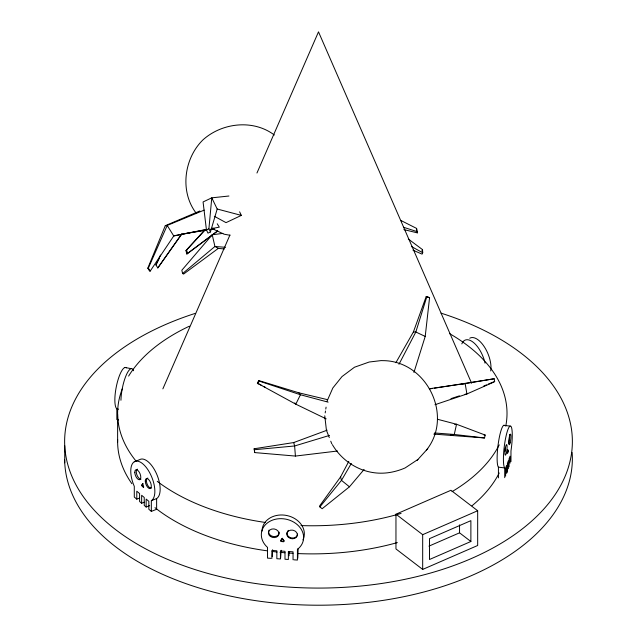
<?xml version="1.0" encoding="UTF-8"?>
<svg xmlns="http://www.w3.org/2000/svg" width="637" height="637" viewBox="0 0 637 637"><rect width="100%" height="100%" fill="white"/><g stroke="black" fill="none" stroke-linecap="round" stroke-linejoin="round"><path stroke-width="0.96" d="M210.441 231.956L217.193 209.016L211.771 197.836L203.076 201.945L206.444 229.949L207.973 233.118L210.441 231.956L208.904 228.787L211.771 197.836L228.938 196.013M413.931 372.43L425.213 336.432L429.561 297.718L426.217 296.46L413.397 331.973L395.895 362.684M325.204 412.911L325.499 410.992M325.786 409.065L326.08 407.139M507.832 452.612L507.562 453.329L507.793 449.666C509.019 452.238 506.702 453.409 508.111 450.94M272.262 556.563L272.62 549.747M280.821 540.518L282.318 538.289L283.791 540.709A0.884 0.717 11 0 1 283.521 541.689A0.884 0.717 11 0 1 282.31 541.386A0.9 0.733 11 0 1 280.821 540.518L282.318 538.289M282.31 541.386L282.35 541.195A0.9 0.733 11 0 1 280.853 540.327M280.614 558.036L281.156 550.296M297.79 558.211L298.148 548.576M433.789 434.1L484.534 437.953L485.179 435.055L456.538 424.25L437.531 419.281M426.901 296.468L415.834 331.996L398.977 364.276M506.909 472.67L507.41 471.308L507.41 463.354L508.366 460.766L508.366 468.721M206.714 229.583L173.75 235.961L150.197 271.091L149.655 271.155L147.8 268.185L165.278 225.689L199.867 210.99M162.865 388.857L229.965 234.942M256.958 173.017L318.5 31.85L471.611 383.235M326.948 401.366L332.832 387.981L342.005 376.571L354.451 367.238L369.213 362.015L381.061 360.606L385.059 360.685C427.65 362.541 453.425 416.67 426.328 450.216M150.197 271.091L148.341 268.113L167.197 225.45L204.174 210.122M182.086 233.731L157.809 267.922L155.954 264.944L160.508 255.055M421.869 251.034L422.522 249.624L408.293 238.986M422.522 249.624L422.721 252.73L422.068 254.131L412.983 250.19M159.385 258.144L155.954 264.944M326.184 418.875L295.815 404.177L257.38 383.203L258.694 380.536L298.904 392.83L327.386 399.63M257.818 383.745L259.132 381.077L258.694 380.536M364.109 469.445L349.45 486.803L322.147 508.724L319.885 506.901L319.631 505.929L340.564 476.938L348.789 461.387M142.696 483.531L143.556 486.381A0.884 0.406 68.4 0 1 143.405 487.249A0.884 0.406 68.4 0 1 142.712 486.445A0.9 0.414 68.4 0 1 142.059 486.031A0.9 0.414 68.4 0 1 141.86 484.964L142.967 483.419M351.305 463.457L341.472 480.362L319.885 506.901M157.809 267.922L181.545 234.113M222.878 233.389L212.225 234.774L181.832 270.239L182.596 273.552L183.56 274.093L218.34 248.366L224.256 248.995M332.41 444.706C342.348 461.626 360.853 473.004 380.584 473.195C388.928 473.291 397.448 471.253 405.1 467.948L417.928 459.46M217.647 231.032L186.848 254.004L185.964 250.628L204.573 230.108M416.932 460.567L427.769 448.607M185.964 250.628L204.843 230.299M182.596 273.552L214.932 246.479L225.617 247.323M186.848 254.004L217.695 230.833M206.444 229.949L208.904 228.787M239.608 211.818L241.343 215.394L226.031 222.632L214.343 216.293M395.959 514.202L450.948 490.275L477.67 510.747L477.67 545.495L422.681 569.422L395.959 548.943L395.959 514.202L422.681 534.674L422.681 569.422M422.681 534.674L477.67 510.747M428.948 546.132L459.548 532.827L470.878 541.506L429.481 559.509L429.481 538.663L470.878 520.66L470.878 541.506M483.786 386.014L486.469 384.883M488.261 384.135L493.635 381.889M139.431 498.11L136.78 499.161L134.288 497.059L134.288 486.349A21.276 9.842 68.4 0 1 134.288 461.777L139.583 459.675A21.276 9.842 68.4 0 1 156.63 473.992A21.276 9.842 68.4 0 1 156.63 498.564L156.63 509.282L151.335 511.384L148.835 509.282L148.835 501.327L146.16 499.082L146.16 507.036L149.695 505.635M141.86 484.964L142.139 484.853A0.9 0.414 68.4 0 0 142.338 485.92A0.9 0.414 68.4 0 0 142.983 486.342A0.884 0.406 68.4 0 0 143.675 487.138M136.78 499.161L136.78 491.207L139.599 493.571L139.599 501.526L141.645 503.246L144.296 502.195M151.335 511.384L151.335 500.666L156.63 498.564M337.483 451.02L295.417 456.068L254.641 452.581L254.155 448.759L293.713 442.556L327.123 430.19M434.975 404.71L466.913 393.977L494.686 381.698L494.185 378.76L434.354 388.196M450.98 398.619L459.436 395.856M329.52 435.413L294.62 445.972L254.418 449.722L254.155 448.759M173.75 235.825L205.401 229.631M211.158 228.508L213.077 228.134M211.564 228.643L219.319 227.146L217.225 223.778M494.185 378.76L461.435 384.23M465.058 394.303L466.913 393.977L465.153 383.578L429.298 388.753M454.683 424.576L456.538 424.25L454.269 434.474L450.55 435.127M484.128 435.238L485.179 435.055M183.48 233.811L206.667 230.172M210.536 229.567L214.398 228.962M429.513 388.904L432.419 388.474M165.278 225.689L167.197 225.45L173.75 235.961M147.8 268.185L148.341 268.113M429.561 297.718L426.217 296.46M413.397 331.973L415.834 331.996L425.213 336.432M271.028 558.346L267.524 558.123L267.524 547.406A21.276 17.263 11 0 1 267.524 522.834A21.276 17.263 11 0 1 297.431 524.769A21.276 17.263 11 0 1 297.431 549.341L297.431 560.058L293.928 559.827M434.49 432.961L454.269 434.474L484.534 437.953M503.763 425.325L510.046 426.089M504.679 425.596A21.276 3.615 -83 0 0 498.421 442.588A21.276 3.615 -83 0 0 498.421 467.16L504.711 467.932L504.711 477.67M229.917 235.26L224.049 234.185L212.201 228.619M125.035 367.469L131.126 368.656M126.437 367.82A21.276 5.542 -79 0 0 116.842 384.286A21.276 5.542 -79 0 0 116.842 408.858L118.578 409.193M118.578 419.91L116.842 419.576L116.842 408.858M403.866 229.591L417.315 232.863L416.574 228.404L400.769 220.418M217.193 209.016L241.343 215.394M328.135 402.146L300.449 394.749L259.132 381.077M403.508 227.274L416.773 231.51L417.315 232.863M257.38 383.203L261.775 385.473M263.527 386.38L265.287 387.288M411.406 246.527L422.721 252.73M218.34 248.366L214.932 246.479L212.225 234.774M349.45 486.803L341.472 480.362L340.564 476.938M274.324 135.004C253.375 119.167 222.233 122.599 203.068 139.766C183.91 158.382 179.634 191.49 196.124 213.084M146.16 507.036L144.241 505.428L144.241 497.473L141.645 495.291L141.645 503.246M298.904 392.83L300.449 394.749L295.815 404.177L294.78 402.895M282.279 538.48L283.791 540.709M329.313 437.571L326.431 430.317L324.766 415.802M330.746 441.202L331.829 443.917M293.713 442.556L294.62 445.972L295.417 456.068M186.649 250.062L187.533 253.438M254.418 449.722L254.641 452.581M416.574 228.404L416.773 231.51M510.97 461.65L510.97 450.94A21.276 3.615 -83 0 0 510.97 426.368A21.276 3.615 -83 0 0 504.711 443.36A21.276 3.615 -83 0 0 504.711 467.932M510.046 463.147L510.046 456.188L509.067 458.855L509.067 466.81M506.662 473.347L506.662 465.392L505.627 468.203L505.627 476.158M498.421 467.16L498.421 477.877M459.548 524.88L459.548 532.827M293.052 559.772L293.052 551.825L288.362 551.515L288.362 559.469L284.994 559.254L284.994 551.3L280.439 551.005L280.439 558.96L276.848 558.729L276.848 550.774L271.903 550.456L271.903 558.402M289.079 551.809L289.079 555.783M117.622 414.297L117.622 442.397M64.735 445.701L64.735 462.828M469.74 338.231A21.276 10.16 67.4 0 1 484.486 347.054A21.276 10.16 67.4 0 1 490.721 370.933M461.833 343.884A21.276 10.16 67.4 0 1 473.602 342.587A21.276 10.16 67.4 0 1 485.028 363.162M262.054 531.035A21.276 17.263 11 0 1 287.048 515.564A21.276 17.263 11 0 1 302.941 539.905M279.141 532.126A5.319 4.316 11 0 1 273.042 536.458A5.319 4.316 11 0 1 269.061 530.135M297.535 534.013A5.319 4.316 11 0 1 291.555 537.939A5.319 4.316 11 0 1 287.136 532.221M287.669 531.202A5.319 4.316 11 0 1 288.505 530.358M283.831 540.518A0.884 0.717 11 0 1 283.561 541.498A0.884 0.717 11 0 1 282.35 541.195M505.356 447.389A5.319 0.9 -83 0 1 504.91 451.426M509.504 434.474A5.319 0.9 -83 0 1 508.549 443.591M120.95 400.243A21.276 5.542 -79 0 1 126.15 375.352A21.276 5.542 -79 0 1 133.611 370.75M134.288 461.777A21.276 9.842 68.4 0 1 151.335 476.094A21.276 9.842 68.4 0 1 151.335 500.666M141.024 479.159A5.319 2.46 68.4 0 1 136.812 474.645A5.319 2.46 68.4 0 1 137.496 469.151M151.518 487.974A5.319 2.46 68.4 0 1 146.996 483.754A5.319 2.46 68.4 0 1 147.88 478.084M441.059 313.157A253.868 146.566 0 0 1 514.202 534.873A253.868 146.566 0 0 1 123.267 535.199A253.868 146.566 0 0 1 195.296 313.364M572.145 452.557A253.868 146.566 0 0 1 324.862 605.166A253.868 146.566 0 0 1 64.648 459.906M499.217 444.865A194.699 112.407 0 0 1 452.031 491.653M401.079 513.414A194.699 112.407 0 0 1 300.998 525.581M265.398 522.459A194.699 112.407 0 0 1 157.267 481.357M136.135 461.212A194.699 112.407 0 0 1 122.256 388.952M128.626 376.085A194.699 112.407 0 0 1 189.396 326.184M449.738 333.732A194.699 112.407 0 0 1 505.754 426.129M499.217 472.973A194.699 112.407 0 0 1 472.001 505.778M397.353 542.589A194.699 112.407 0 0 1 297.997 553.577M292.996 553.322A194.699 112.407 0 0 1 288.999 553.067M285.01 552.765A194.699 112.407 0 0 1 280.049 552.327M277.087 552.024A194.699 112.407 0 0 1 272.182 551.467M267.325 550.838A194.699 112.407 0 0 1 154.974 507.681M131.899 483.738A194.699 112.407 0 0 1 117.646 439.482M270.343 536.394A5.319 4.316 11 0 0 278.902 534.276A5.319 4.316 11 0 0 271.808 529.06A5.319 4.316 11 0 0 270.343 536.394M288.362 537.27A5.319 4.316 11 0 0 297.2 535.892A5.319 4.316 11 0 0 290.727 530.151A5.319 4.316 11 0 0 288.362 537.27M506.391 452.867A5.319 0.9 -83 0 0 506.694 444.602A5.319 0.9 -83 0 0 504.902 452.143A5.319 0.9 -83 0 0 506.391 452.867M510.133 442.826A5.319 0.9 -83 0 0 510.635 434.211A5.319 0.9 -83 0 0 508.78 441.186A5.319 0.9 -83 0 0 510.133 442.826M134.797 472.654A5.319 2.46 68.4 0 0 139.559 479.741A5.319 2.46 68.4 0 0 139.033 471.81A5.319 2.46 68.4 0 0 134.797 472.654M145.276 481.023A5.319 2.46 68.4 0 0 149.799 488.579A5.319 2.46 68.4 0 0 149.799 481.054A5.319 2.46 68.4 0 0 145.276 481.023"/></g></svg>
